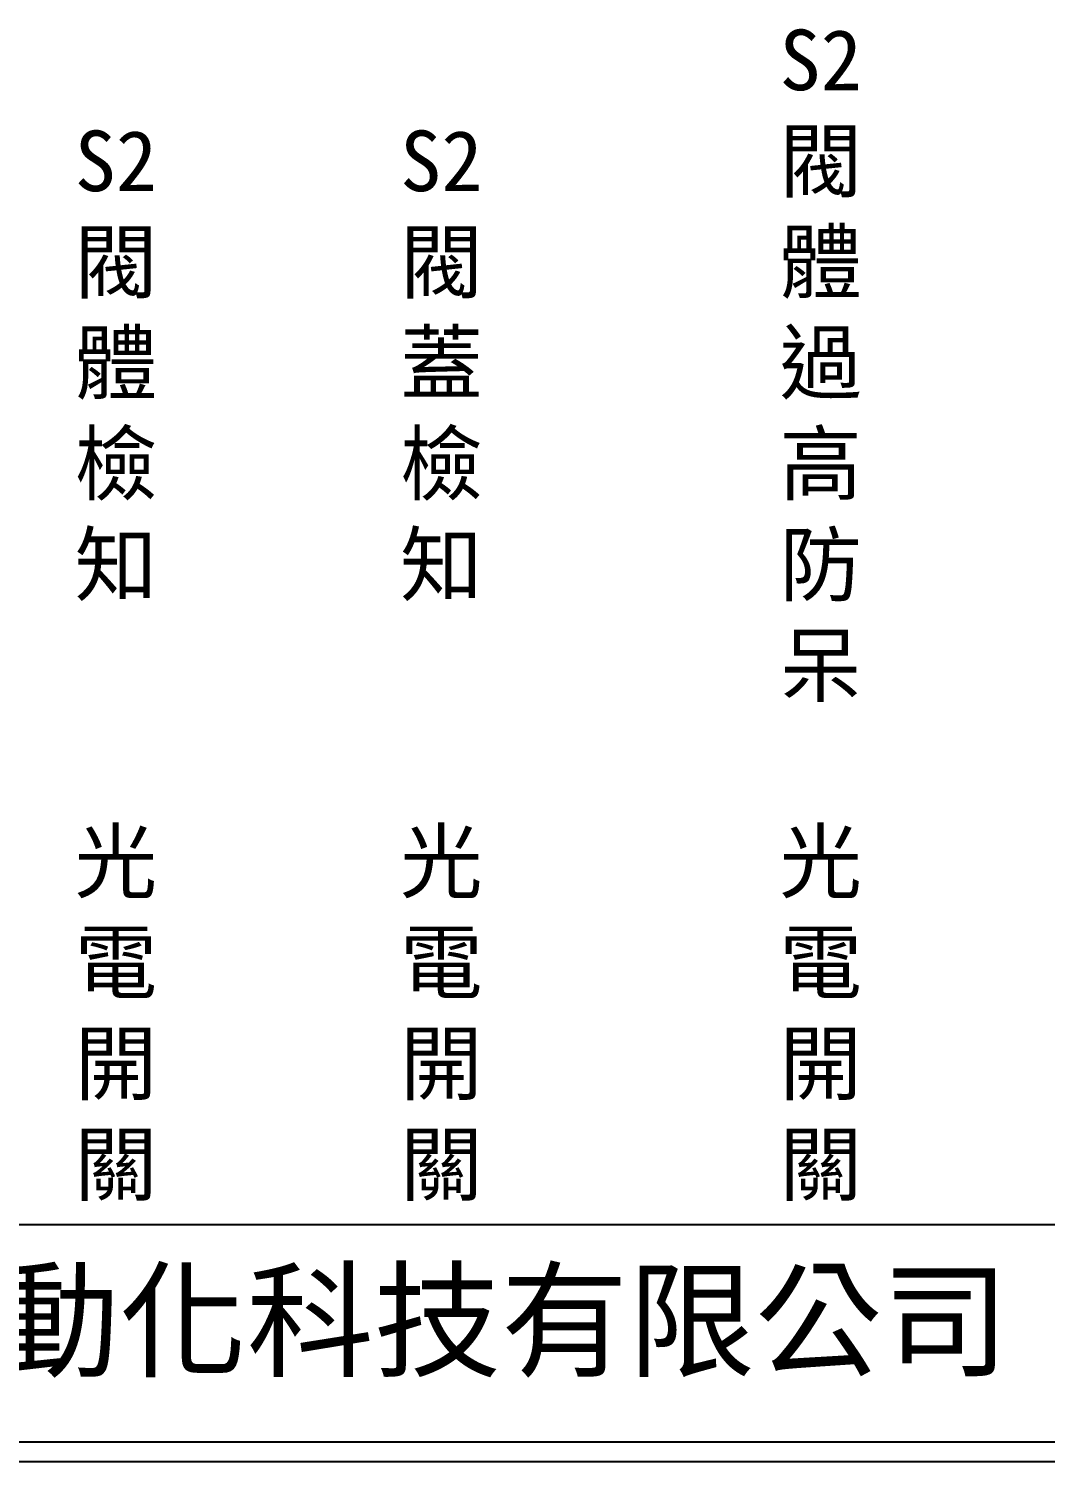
# Model space of a CAD drawing. Extents: x 325 to 612, y 3 to 207.
# Drawn here: x 390.8 to 456.3, y 3 to 95.3 of the extents above; entities that cross this region are included whole.
import ezdxf

# ---------------------------------------------------------------- set-up
doc = ezdxf.new("R2010")
doc.units = 0
doc.layers.add('圖框層', color=7, linetype='CONTINUOUS')
doc.layers.add('標尺寸層', color=3, linetype='CONTINUOUS')
doc.styles.add('CNS', font='romanc.shx', dxfattribs={"bigfont": 'chineset.shx'})
doc.styles.add('STSL', font='kaiu.ttf')

msp = doc.modelspace()

# ---------------------------------------------------------------- linework, layer by layer
at = {"layer": '圖框層', "color": 7}
for p, q in [((326.569, 18.25), (611.07, 18.25)), ((326.569, 4.25), (611.07, 4.25)), ((325.319, 3), (612.319, 3))]:
    msp.add_line(p, q, dxfattribs=at)

# ---------------------------------------------------------------- texts
at = {"layer": '圖框層', "color": 4, "style": 'STSL'}
msp.add_text('泓陞自動化科技有限公司', height=6, dxfattribs=at).set_placement((363.923, 9.076))
at = {"layer": '標尺寸層', "color": 7, "char_height": 3.9, "width": 4.96081, "attachment_point": 5, "style": 'CNS'}
for s, insert in [('{\\fDFKai-SB|b0|i0|c136|p65;S2閥體過高防呆}', (441.807, 73.584)), ('{\\fDFKai-SB|b0|i0|c136|p65;S2閥體 檢知}', (396.416, 73.584)), ('{\\fDFKai-SB|b0|i0|c136|p65;S2閥蓋檢知}', (417.374, 73.584)), ('{\\fDFKai-SB|b0|i0|c136|p65;光電開關}', (396.416, 31.684)), ('{\\fDFKai-SB|b0|i0|c136|p65;光電開關}', (417.374, 31.684)), ('{\\fDFKai-SB|b0|i0|c136|p65;光電開關}', (441.807, 31.684))]:
    msp.add_mtext(s, dxfattribs=dict(at, insert=insert))

doc.saveas('drawing.dxf')
